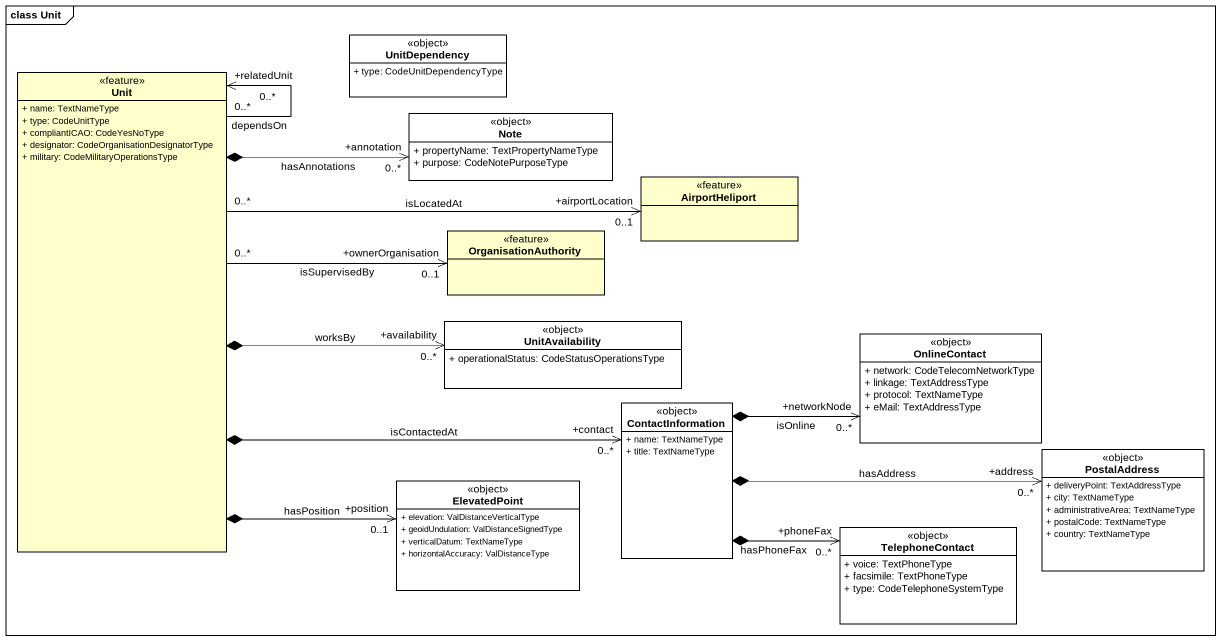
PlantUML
@startuml
mainframe class Unit
hide circle
hide empty members
skinparam classAttributeIconSize 0
class UnitDependency <<object>> #FFFFFF {
  + type: CodeUnitDependencyType
}
class Unit <<feature>> {
  + name: TextNameType
  + type: CodeUnitType
  + compliantICAO: CodeYesNoType
  + designator: CodeOrganisationDesignatorType
  + military: CodeMilitaryOperationsType
}
class "Note" as Note_ <<object>> #FFFFFF {
  + propertyName: TextPropertyNameType
  + purpose: CodeNotePurposeType
}
class AirportHeliport <<feature>>
class OrganisationAuthority <<feature>>
class UnitAvailability <<object>> #FFFFFF {
  + operationalStatus: CodeStatusOperationsType
}
class OnlineContact <<object>> #FFFFFF {
  + network: CodeTelecomNetworkType
  + linkage: TextAddressType
  + protocol: TextNameType
  + eMail: TextAddressType
}
class ContactInformation <<object>> #FFFFFF {
  + name: TextNameType
  + title: TextNameType
}
class PostalAddress <<object>> #FFFFFF {
  + deliveryPoint: TextAddressType
  + city: TextNameType
  + administrativeArea: TextNameType
  + postalCode: TextNameType
  + country: TextNameType
}
class ElevatedPoint <<object>> #FFFFFF {
  + elevation: ValDistanceVerticalType
  + geoidUndulation: ValDistanceSignedType
  + verticalDatum: TextNameType
  + horizontalAccuracy: ValDistanceType
}
class TelephoneContact <<object>> #FFFFFF {
  + voice: TextPhoneType
  + facsimile: TextPhoneType
  + type: CodeTelephoneSystemType
}
Unit "0..*" --> "+relatedUnit\n0..*" Unit : dependsOn
Unit *-right-> "+annotation\n0..*" Note_ : hasAnnotations
Unit "0..*" -right-> "+airportLocation\n0..1" AirportHeliport : isLocatedAt
Unit "0..*" -right-> "+ownerOrganisation\n0..1" OrganisationAuthority : isSupervisedBy
Unit *-right-> "+availability\n0..*" UnitAvailability : worksBy
Unit *-right-> "+contact\n0..*" ContactInformation : isContactedAt
Unit *--> "+position\n0..1" ElevatedPoint : hasPosition
ContactInformation *-right-> "+networkNode\n0..*" OnlineContact : isOnline
ContactInformation *-right-> "+address\n0..*" PostalAddress : hasAddress
ContactInformation *-right-> "+phoneFax\n0..*" TelephoneContact : hasPhoneFax
@enduml
